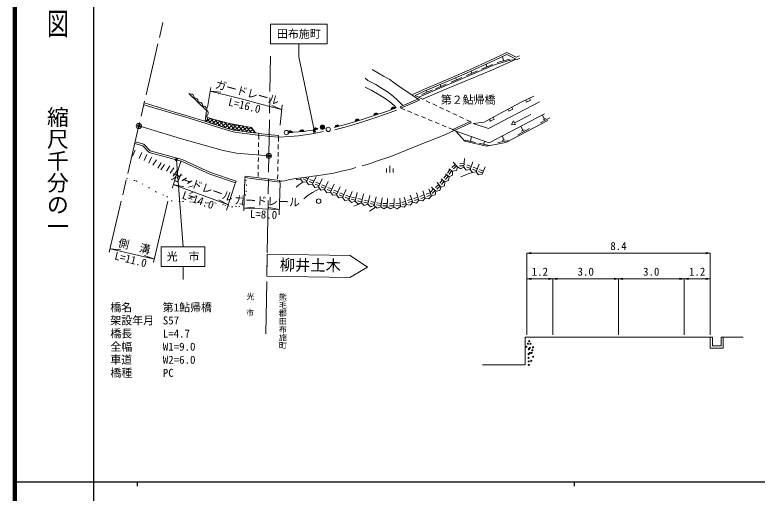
# Model space of a CAD drawing. Units: millimetres at full size, sheet at 1:1000, with parts at other scales. Extents: x 40000 to 680000, y 20000 to 380000.
# Drawn here: x 40000 to 209904, y 202409 to 311927 of the extents above; entities that cross this region are included whole.
import ezdxf
from ezdxf.enums import TextEntityAlignment as Align

# ---------------------------------------------------------------- set-up
doc = ezdxf.new("R2010")
doc.units = ezdxf.units.MM
doc.header["$LTSCALE"] = 1000
doc.header["$PDMODE"] = 32
doc.header["$PDSIZE"] = 500
doc.linetypes.add('CHAIN', pattern=[18.5, 12, -1.5, 3.5, -1.5])
doc.linetypes.add('DOTTED', pattern=[1.75, 0.25, -1.5])
for name, color, linetype, lineweight in [('M-BGD', 7, 'Continuous', 13), ('M-BMK', 2, 'CHAIN', 13), ('M-BMK-SRVR', 3, 'Continuous', 13), ('M-STR-HTXT', 7, 'Continuous', 13), ('M-STR-STR1', 7, 'Continuous', 13), ('M-STR-STRC', 7, 'Continuous', 13), ('M-TTL', 2, 'Continuous', 140), ('M-TTL-BAND', 7, 'Continuous', 25)]:
    doc.layers.add(name, color=color, linetype=linetype, lineweight=lineweight)
doc.layers.add('M-BMK-HTXT', color=7, linetype='Continuous')
doc.layers.add('M-OTRS', color=6, linetype='Continuous')
doc.styles.add('@ＭＳ ゴシック', font='')
doc.styles.add('ＭＳ ゴシック', font='')
doc.styles.get('@ＭＳ ゴシック').set_extended_font_data('@MS Gothic')
doc.styles.get('ＭＳ ゴシック').set_extended_font_data('MS Gothic')

# ---------------------------------------------------------------- blocks, each defined once
blk = doc.blocks.new('open_arrow')
at = {"color": 0, "linetype": 'Continuous', "lineweight": -2}
blk.add_lwpolyline([(7.5, 1.25), (0, 0), (7.5, -1.25)], dxfattribs=at)

msp = doc.modelspace()

# ---------------------------------------------------------------- hatches: boundary and pattern name
at = {"layer": 'M-BGD'}
for points in [[(127047, 290564, 0.82183), (126118, 290218)], [(122208, 288846, -0.82183), (123145, 289167)], [(118853, 287778, 0.82183), (117909, 287478)], [(105212, 285144, -0.82183), (106197, 285248)], [(108341, 285557, -0.82183), (109312, 285756)], [(109902, 286203, -1), (110902, 286203, -1)], [(113289, 286175, -0.82183), (114248, 286426)], [(103540, 285022, 0.82183), (102551, 284958)]]:
    msp.add_hatch(color=256, dxfattribs=at).paths.add_polyline_path(points)
h = msp.add_hatch(dxfattribs=at)
h.set_pattern_fill('USER', color=256, style=0, pattern_type=2)
h.set_pattern_definition([(130, (0, 0), (-486.4382, -408.1701), []), (220, (0, 0), (408.1701, -486.4382), [])])
h.paths.add_polyline_path([(90801, 286763), (88860, 287116), (86214, 287777), (84059, 288388, -0.44432), (83544, 287559), (83920, 287443), (87469, 286299), (90054, 285545), (91495, 285345), (93916, 285006), (95051, 284874), (94158, 286157)])
at = {"layer": 'M-STR-HTXT'}
for points in [[(108789, 285372, -0.41421), (108689, 285033, -0.41421), (108350, 285133, -1)], [(77191, 278873, -0.41421), (77091, 278534, -0.41421), (76751, 278634, -1)]]:
    msp.add_hatch(color=256, dxfattribs=at).paths.add_polyline_path(points)

# ---------------------------------------------------------------- linework, layer by layer
at = {"layer": 'M-BGD'}
for p, q in [((150410, 301047), (153316, 301793)), ((151863, 301420), (151617, 302380)), ((143389, 298052), (145871, 299115)), ((144630, 298584), (144438, 299033)), ((146826, 299522), (149313, 300573)), ((148069, 300048), (147845, 300579)), ((139846, 296536), (142328, 297598)), ((141087, 297067), (140896, 297513)), ((136273, 295007), (138755, 296070)), ((137514, 295538), (137337, 295952)), ((133151, 293671), (135633, 294733)), ((134392, 294202), (134213, 294620)), ((132378, 292684), (128158, 290839)), ((132613, 292427), (128337, 290557)), ((132378, 292684), (132613, 292427)), ((156926, 292412), (157145, 291963)), ((157145, 291963), (158044, 292402)), ((158044, 292402), (157824, 292851)), ((126118, 290218), (127047, 290564)), ((128158, 290839), (128337, 290557)), ((153958, 290319), (153725, 290761)), ((122208, 288846), (123145, 289167)), ((152841, 290294), (153074, 289852)), ((153074, 289852), (153958, 290319)), ((154358, 287183), (158081, 289126)), ((161238, 288037), (160719, 289028)), ((117909, 287478), (118853, 287778)), ((144253, 287476), (140268, 285663)), ((144472, 287214), (140574, 285440)), ((144472, 287214), (144253, 287476)), ((148613, 287980), (148860, 287545)), ((148860, 287545), (149730, 288039)), ((149730, 288039), (149483, 288474)), ((153649, 286812), (154127, 287626)), ((154589, 286739), (154127, 287626)), ((160314, 287214), (162440, 288328)), ((160990, 287907), (161486, 288167)), ((108341, 285557), (109312, 285756)), ((113289, 286175), (114248, 286426)), ((140574, 285440), (140268, 285663)), ((153649, 286812), (154589, 286739)), ((155115, 284491), (157773, 285883)), ((156305, 285453), (155797, 286423)), ((155995, 285291), (156615, 285615)), ((102551, 284958), (103540, 285022)), ((105212, 285144), (106197, 285248)), ((144264, 282993), (144498, 284060)), ((151816, 283226), (151622, 284214)), ((143093, 283255), (145435, 282731)), ((146193, 282561), (148535, 282037)), ((147364, 282299), (147515, 282985)), ((150548, 282672), (153198, 283191)), ((151506, 283165), (152125, 283286)), ((67570, 280956), (66962, 279571)), ((69052, 280382), (68444, 278997)), ((70181, 279951), (69573, 278566)), ((71303, 279368), (70695, 277983)), ((72410, 278754), (71616, 277524)), ((142793, 277072), (142888, 279025)), ((73487, 278037), (72694, 276807)), ((74246, 277677), (73452, 276447)), ((75477, 277334), (74684, 276104)), ((125833, 275841), (125833, 277341)), ((140781, 277691), (140052, 277007)), ((141295, 277145), (140341, 278159)), ((141123, 277327), (140395, 276642)), ((141295, 277145), (141056, 276303)), ((142022, 276659), (141295, 277145)), ((142805, 277321), (141806, 277370)), ((142829, 277821), (141831, 277870)), ((142793, 277072), (142022, 276659)), ((143329, 276381), (142793, 277072)), ((144281, 276761), (143349, 277124)), ((144463, 277227), (143531, 277590)), ((144191, 276528), (144860, 278250)), ((145861, 276684), (144929, 277046)), ((145589, 275985), (146258, 277706)), ((146987, 275441), (147656, 277163)), ((76375, 276900), (75581, 275670)), ((77062, 276237), (76268, 275007)), ((125083, 275841), (125083, 276741)), ((126583, 275841), (126583, 276741)), ((138788, 275325), (138173, 274537)), ((139379, 274863), (138544, 275515)), ((139574, 276529), (139026, 275692)), ((140202, 276118), (139361, 276668)), ((139992, 276255), (139444, 275418)), ((140202, 276118), (140167, 275244)), ((141056, 276303), (140202, 276118)), ((144191, 276528), (143329, 276381)), ((144727, 275837), (144191, 276528)), ((145589, 275985), (144727, 275837)), ((145680, 276218), (144748, 276580)), ((146125, 275293), (145589, 275985)), ((146987, 275441), (146125, 275293)), ((147078, 275674), (146146, 276036)), ((147259, 276140), (146327, 276502)), ((78100, 275235), (77101, 274580)), ((79312, 274592), (78313, 273937)), ((80524, 273949), (79525, 273294)), ((90651, 273871), (90527, 273491)), ((104535, 274215), (104357, 274465)), ((105402, 274326), (104535, 274215)), ((105402, 274326), (105522, 274600)), ((105909, 273613), (105402, 274326)), ((105503, 274555), (105426, 274589)), ((106776, 273724), (105909, 273613)), ((106877, 273953), (105961, 274355)), ((107077, 274411), (106408, 274704)), ((106776, 273724), (107261, 274830)), ((107283, 273011), (106776, 273724)), ((108251, 273351), (107335, 273753)), ((108451, 273809), (107535, 274211)), ((108150, 273122), (108948, 274943)), ((109825, 273208), (108909, 273609)), ((109524, 272521), (110322, 274341)), ((110898, 271919), (111696, 273740)), ((137532, 272499), (136629, 273565)), ((137865, 274143), (137249, 273355)), ((138456, 273681), (137577, 274368)), ((138259, 273835), (137643, 273047)), ((138456, 273681), (138349, 272813)), ((139272, 273995), (138456, 273681)), ((139182, 275017), (138567, 274229)), ((139379, 274863), (139272, 273995)), ((140167, 275244), (139379, 274863)), ((80778, 272813), (79713, 272446)), ((108150, 273122), (107283, 273011)), ((108657, 272409), (108150, 273122)), ((109524, 272521), (108657, 272409)), ((109625, 272750), (108709, 273151)), ((110031, 271808), (109524, 272521)), ((110898, 271919), (110031, 271808)), ((110999, 272148), (110083, 272549)), ((111199, 272606), (110283, 273007)), ((111405, 271206), (110898, 271919)), ((112372, 271546), (111457, 271947)), ((112573, 272004), (111657, 272405)), ((112272, 271317), (113070, 273138)), ((113646, 270715), (114444, 272536)), ((115020, 270113), (115818, 271934)), ((135343, 270453), (134779, 272114)), ((135850, 272052), (135153, 271335)), ((136388, 271529), (135381, 272507)), ((137047, 273071), (136284, 272425)), ((137371, 272690), (136608, 272043)), ((137532, 272499), (137251, 271671)), ((138349, 272813), (137532, 272499)), ((81016, 271401), (79950, 271035)), ((81219, 270190), (80079, 270144)), ((112272, 271317), (111405, 271206)), ((112779, 270604), (112272, 271317)), ((113646, 270715), (112779, 270604)), ((113746, 270944), (112830, 271345)), ((113947, 271402), (113031, 271803)), ((114153, 270002), (113646, 270715)), ((115120, 270342), (114204, 270743)), ((115321, 270800), (114405, 271201)), ((116506, 269790), (115577, 270160)), ((116691, 270255), (115762, 270625)), ((116414, 269558), (117186, 271495)), ((118042, 269960), (117066, 270180)), ((117877, 269228), (118330, 271237)), ((119340, 268898), (119793, 270907)), ((120803, 268568), (121256, 270578)), ((122267, 268238), (122722, 270257)), ((129661, 268526), (129097, 270187)), ((131081, 269008), (130518, 270668)), ((132261, 270200), (131314, 269878)), ((132502, 269490), (131938, 271150)), ((133681, 270682), (132734, 270360)), ((133842, 270208), (132895, 269887)), ((133922, 269971), (133359, 271632)), ((135102, 271164), (134155, 270842)), ((135263, 270690), (134316, 270369)), ((135343, 270453), (134777, 269786)), ((136188, 270678), (135343, 270453)), ((136209, 271703), (135512, 270986)), ((136388, 271529), (136188, 270678)), ((137251, 271671), (136388, 271529)), ((115020, 270113), (114153, 270002)), ((115550, 269418), (115020, 270113)), ((116414, 269558), (115550, 269418)), ((117046, 268954), (116414, 269558)), ((117932, 269472), (116956, 269692)), ((117877, 269228), (117046, 268954)), ((118509, 268624), (117877, 269228)), ((119395, 269142), (118420, 269362)), ((119340, 268898), (118509, 268624)), ((119505, 269630), (118530, 269850)), ((119973, 268294), (119340, 268898)), ((120858, 268812), (119883, 269032)), ((120803, 268568), (119973, 268294)), ((120968, 269300), (119993, 269520)), ((121436, 267964), (120803, 268568)), ((122322, 268482), (121346, 268702)), ((122432, 268970), (121456, 269190)), ((123869, 268734), (122882, 268897)), ((123747, 267994), (124083, 270032)), ((125262, 268713), (124262, 268733)), ((125246, 267963), (125286, 269882)), ((126767, 268669), (125768, 268698)), ((126746, 267919), (126801, 269838)), ((128178, 268791), (127182, 268708)), ((128240, 268044), (128083, 269927)), ((129420, 269236), (128473, 268915)), ((129581, 268762), (128634, 268441)), ((129661, 268526), (129095, 267859)), ((130516, 268341), (129661, 268526)), ((130840, 269718), (129893, 269397)), ((131001, 269244), (130054, 268923)), ((131081, 269008), (130516, 268341)), ((131936, 268822), (131081, 269008)), ((132422, 269726), (131475, 269405)), ((132502, 269490), (131936, 268822)), ((133357, 269304), (132502, 269490)), ((133922, 269971), (133357, 269304)), ((134777, 269786), (133922, 269971)), ((122267, 268238), (121436, 267964)), ((122933, 267672), (122267, 268238)), ((123787, 268240), (122801, 268403)), ((123747, 267994), (122933, 267672)), ((124487, 267528), (123747, 267994)), ((125251, 268213), (124252, 268233)), ((125246, 267963), (124487, 267528)), ((125983, 267491), (125246, 267963)), ((126753, 268169), (125753, 268198)), ((126746, 267919), (125983, 267491)), ((127530, 267533), (126746, 267919)), ((128220, 268293), (127223, 268210)), ((128240, 268044), (127530, 267533)), ((129095, 267859), (128240, 268044)), ((199161, 238135), (199661, 238135)), ((199161, 235635), (199161, 238135)), ((199661, 236135), (199661, 238135)), ((201661, 236135), (201661, 238135)), ((201661, 238135), (206667, 238135)), ((202161, 235635), (202161, 238135)), ((199161, 235635), (202161, 235635)), ((199661, 236135), (201661, 236135))]:
    msp.add_line(p, q, dxfattribs=at)
for points in [[(130864, 293581), (133770, 294888), (136816, 296180), (139866, 297529), (144050, 299318), (148722, 301439), (152582, 303317), (154782, 302218), (155471, 302534)], [(154721, 301779), (153128, 301440), (151627, 301048), (149963, 300522), (146768, 299172), (132460, 293049)], [(154721, 301779), (154938, 301689), (155578, 302005)], [(121787, 299414), (124358, 297873), (125806, 297096), (126840, 296392), (128457, 295200), (130864, 293581), (132316, 292654)], [(120161, 297398), (120806, 296920), (122598, 295953), (123911, 295165), (125285, 294306), (126646, 293267), (127518, 292468), (128676, 291358), (128875, 291153)], [(120201, 295377), (121532, 294696), (123031, 293849), (124528, 292926), (125831, 291973), (126787, 291164), (127264, 290645)], [(79825, 293887), (83878, 290039), (83544, 287559)], [(144882, 287079), (147458, 287324), (150637, 289130), (155928, 291925), (158822, 293339)], [(95832, 284379), (95650, 284402), (93866, 284610), (91439, 284949), (89970, 285153), (87351, 285916), (83800, 287061), (78882, 288582), (76437, 289283), (69512, 291359)], [(69603, 291749), (76549, 289667), (78996, 288965), (83920, 287443), (87469, 286299), (90054, 285545), (91495, 285345), (93916, 285006), (95696, 284799), (95862, 284780)], [(113064, 286116), (116240, 286948), (119245, 287903), (121980, 288767), (125079, 289831), (127264, 290645)], [(160088, 292009), (148411, 285936), (144882, 287079)], [(113204, 285584), (116393, 286419), (119412, 287379), (122152, 288245), (125264, 289313), (127360, 290090)], [(161209, 289287), (148602, 282616), (140574, 285440)], [(84059, 288388), (86214, 287777), (88860, 287116), (90801, 286763), (94158, 286157), (95051, 284874)], [(140969, 285301), (142968, 282976), (147958, 281859), (152395, 282728), (161965, 287740)], [(102516, 284955), (104917, 285113), (106492, 285279), (108217, 285532), (109334, 285761)], [(119517, 277338), (121139, 277797), (122789, 278397), (126062, 279514), (131065, 281540), (138427, 284460), (140574, 285440)], [(110620, 285190), (108437, 284776), (104920, 284208), (102893, 284038), (100334, 283903)], [(67440, 282481), (69282, 281950), (70757, 280415), (78131, 278443), (84614, 275431), (90527, 273491)], [(67531, 282871), (69496, 282305), (70968, 280773), (78268, 278820), (84761, 275804), (90651, 273871)], [(100626, 273815), (101101, 273843), (101809, 273919), (102961, 274201), (104304, 274459), (106338, 274694), (108293, 274983), (110600, 275331), (112940, 275712), (114792, 276099), (116917, 276622), (118032, 276986)], [(144727, 275837), (143757, 275531), (142056, 274846)], [(105909, 273613), (105464, 273322), (105022, 273038), (104360, 272486)], [(109777, 272164), (108161, 271258), (107150, 270629), (106114, 269791)], [(119340, 268898), (118574, 268509), (117981, 268271), (117575, 268139)], [(122600, 267955), (121984, 267533), (121146, 266944)], [(156779, 238135), (156779, 231756), (147006, 231756)], [(156779, 238135), (157161, 238135), (163161, 238135), (178161, 238135), (193161, 238135), (199161, 238135)]]:
    msp.add_lwpolyline(points, dxfattribs=at)
for points in [[(133278, 292628), (138281, 294768), (149357, 299360), (154721, 301779), (152580, 302849), (148901, 301059), (144219, 298934), (140034, 297144), (136982, 295795), (133938, 294503), (131642, 293471)], [(95832, 284379), (95862, 284780), (98680, 284455), (100345, 284321), (100334, 283903), (100307, 283902), (98544, 284038)], [(92701, 274996), (95875, 274626), (97647, 274401), (99406, 274176), (100647, 274015), (100606, 273614), (98374, 273933), (94710, 274403), (92623, 274648)]]:
    msp.add_lwpolyline(points, close=True, dxfattribs=at)
at = {"layer": 'M-BGD', "linetype": 'DOTTED'}
for points in [[(65577, 274497), (67740, 273901), (69110, 273263), (72240, 271424), (74772, 270345), (75773, 269323), (78340, 269177), (84078, 268865), (85810, 268885), (88064, 268343), (88793, 268214)], [(92436, 268839), (92933, 271379), (92985, 272795), (92931, 273909), (92623, 274648)], [(88793, 268214), (89618, 267953), (90533, 268092), (91264, 267937), (92100, 268358), (92436, 268839)]]:
    msp.add_lwpolyline(points, dxfattribs=at)
at = {"layer": 'M-BGD'}
for centre, radius in [((102149, 284978), 500), ((110402, 286203), 500), ((111741, 285696), 500), ((109538, 269266), 500), ((157441, 236612), 125), ((157739, 237206), 125), ((158033, 236618), 125), ((157082, 235924), 125), ((157675, 235371), 125), ((157877, 235698), 125), ((157884, 234521), 125), ((158292, 234514), 125), ((158435, 235121), 125), ((158589, 235804), 125), ((157584, 233390), 125), ((157599, 234229), 125), ((158207, 232705), 125), ((158600, 233644), 125), ((157630, 232566), 125), ((157638, 231765), 125)]:
    msp.add_circle(centre, radius, dxfattribs=at)
for centre, radius, start, end in [((80270, 293072), 739, 339.19972, 113.76723), ((81258, 292133), 739, 339.19972, 113.76723), ((82247, 291194), 739, 339.19972, 113.76723), ((83246, 290315), 690, 336.414, 116.55295), ((126617, 290299), 505, 31.60238, 189.26057), ((83612, 289443), 652, 278.78623, 65.86678), ((122708, 288914), 505, 30.10843, 187.76662), ((83428, 288206), 657, 280.21956, 64.43345), ((118411, 287535), 505, 28.80046, 186.45865), ((105715, 285098), 505, 17.20111, 174.8593), ((108846, 285561), 505, 22.78102, 180.43921), ((113793, 286206), 505, 25.85247, 183.51066), ((103052, 284892), 505, 14.91583, 172.57402)]:
    msp.add_arc(centre, radius, start, end, dxfattribs=at)
at = {"layer": 'M-BMK'}
for p, q in [((61626, 257564), (73897, 310151)), ((97465, 238911), (98535, 302490))]:
    msp.add_line(p, q, dxfattribs=at)
msp.add_lwpolyline([(68372, 286476), (78157, 283562), (87699, 280838), (90701, 280253), (95329, 279888), (98150, 279630)], dxfattribs=at)
at = {"layer": 'M-BMK-SRVR'}
for centre in [(68372, 286476), (68372, 286476), (98150, 279630), (98150, 279630)]:
    msp.add_circle(centre, 600, dxfattribs=at)
at = {"layer": 'M-OTRS'}
for p in [(68372, 286476), (98150, 279630)]:
    msp.add_point(p, dxfattribs=at)
at = {"layer": 'M-STR-HTXT'}
for p, q in [((108570, 285252), (104989, 302314)), ((84839, 295282), (84089, 290730)), ((84701, 294444), (87144, 294201)), ((101060, 290268), (98791, 291204)), ((101164, 291319), (100709, 286694)), ((76971, 278753), (78515, 258838)), ((77969, 278371), (75992, 272222)), ((92611, 274462), (92380, 267076)), ((76275, 273104), (88867, 268444)), ((76275, 273104), (78673, 272581)), ((90435, 273322), (88458, 267173)), ((100741, 273520), (100510, 266135)), ((71759, 255187), (75045, 269267)), ((88867, 268444), (86705, 269608)), ((92398, 267631), (94838, 267895)), ((100548, 267346), (98132, 267781)), ((61811, 258355), (71937, 255950)), ((61811, 258355), (64255, 258126)), ((71937, 255950), (69651, 256844)), ((157161, 238635), (157161, 257344)), ((157161, 257343), (199161, 257343)), ((199161, 238635), (199161, 257344)), ((157161, 251471), (163161, 251471)), ((157161, 238635), (157161, 251471)), ((163161, 238635), (163161, 251471)), ((163161, 251471), (178161, 251471)), ((178161, 238635), (178161, 251471)), ((178161, 251471), (193161, 251471)), ((193161, 238635), (193161, 251471)), ((193161, 251471), (199161, 251471)), ((199161, 238635), (199161, 251471))]:
    msp.add_line(p, q, dxfattribs=at)
for points in [[(84701, 294444), (90615, 293005), (92379, 292543), (96289, 291495), (101060, 290268)], [(92398, 267631), (96690, 267495), (100548, 267346)]]:
    msp.add_lwpolyline(points, dxfattribs=at)
for centre in [(108570, 285252), (76971, 278753)]:
    msp.add_circle(centre, 250, dxfattribs=at)
at = {"layer": 'M-STR-STR1'}
for p, q in [((133480, 292533), (133278, 292628)), ((129258, 290179), (128337, 290557)), ((135019, 291810), (134114, 292235)), ((136558, 291088), (135653, 291513)), ((138097, 290366), (137192, 290791)), ((130831, 289534), (129906, 289914)), ((132404, 288889), (131479, 289269)), ((139636, 289643), (138731, 290068)), ((141175, 288921), (140270, 289346)), ((133977, 288244), (133052, 288623)), ((135550, 287599), (134624, 287978)), ((137122, 286953), (136197, 287333)), ((142714, 288199), (141808, 288623)), ((144253, 287476), (143347, 287901)), ((138695, 286308), (137770, 286688)), ((140268, 285663), (139343, 286042))]:
    msp.add_line(p, q, dxfattribs=at)
at = {"layer": 'M-STR-STR1', "color": 1}
for p, q in [((95832, 284379), (95814, 283379)), ((100334, 283903), (100314, 282903)), ((95802, 282679), (95784, 281679)), ((100301, 282203), (100282, 281204)), ((95772, 280980), (95755, 279980)), ((100268, 280504), (100249, 279504)), ((95742, 279280), (95725, 278280)), ((100236, 278804), (100216, 277804)), ((95713, 277580), (95695, 276580)), ((100203, 277104), (100184, 276105)), ((95683, 275880), (95665, 274880)), ((100170, 275405), (100151, 274405)), ((100138, 273705), (100137, 273681))]:
    msp.add_line(p, q, dxfattribs=at)
at = {"layer": 'M-STR-STRC'}
for p, q in [((104989, 305314), (104989, 302314)), ((97772, 257109), (97687, 252110)), ((97772, 257109), (116769, 256790)), ((120733, 254172), (116769, 256790)), ((78515, 254338), (78515, 251338)), ((116685, 251790), (120733, 254172)), ((97687, 252110), (116685, 251790))]:
    msp.add_line(p, q, dxfattribs=at)
for points in [[(98489, 305314), (111489, 305314), (111489, 309814), (98489, 309814)], [(73515, 254338), (83515, 254338), (83515, 258838), (73515, 258838)]]:
    msp.add_lwpolyline(points, close=True, dxfattribs=at)
at = {"layer": 'M-TTL'}
msp.add_line((40000, 380000), (40000, 20000), dxfattribs=at)
at = {"layer": 'M-TTL-BAND'}
for p, q in [((58000, 370000), (58000, 20000)), ((40000, 205000), (579000, 205000)), ((68000, 205000), (68000, 204000)), ((168000, 205000), (168000, 204000))]:
    msp.add_line(p, q, dxfattribs=at)

# ---------------------------------------------------------------- block references
at = {"layer": 'M-STR-HTXT', "xscale": 133, "yscale": 133}
for p in [(157161, 257343), (157161, 251471), (163161, 251471), (178161, 251471), (193161, 251471)]:
    msp.add_blockref('open_arrow', p, dxfattribs=at)
at = {"layer": 'M-STR-HTXT', "xscale": 133, "yscale": 133, "rotation": 180}
for p in [(199161, 257343), (163161, 251471), (178161, 251471), (193161, 251471), (199161, 251471)]:
    msp.add_blockref('open_arrow', p, dxfattribs=at)

# ---------------------------------------------------------------- texts
at = {"layer": 'M-BMK-HTXT', "style": 'ＭＳ ゴシック'}
msp.add_text('第２鮎帰橋', height=1833, dxfattribs=at).set_placement((137497, 292472), align=Align.MIDDLE_LEFT)
at = {"layer": 'M-BMK-HTXT', "style": '@ＭＳ ゴシック'}
for s, rotation, p in [('光\u3000市', 268.072, (93949, 248388)), ('熊毛郡田布施町', 270, (101299, 248265))]:
    msp.add_text(s, height=1320, rotation=rotation, dxfattribs=at).set_placement(p, align=Align.MIDDLE_LEFT)
at = {"layer": 'M-STR-HTXT', "style": 'ＭＳ ゴシック'}
for s, rotation, p in [('ガードレール', 344.996, (92828, 292717)), ('ガードレール', 339.693, (82337, 271186)), ('ガードレール', 357.791, (97681, 267791)), ('側\u3000溝', 346.637, (67012, 257493))]:
    msp.add_text(s, height=1833, rotation=rotation, dxfattribs=at).set_placement(p, align=Align.BOTTOM_CENTER)
for s, rotation, p in [('L=16.0', 346.066, (92803, 292072)), ('L=14.0', 340.569, (82253, 270386)), ('L=8.0', 357.179, (96969, 267146)), ('L=11.0', 345.825, (66753, 256804))]:
    msp.add_text(s, height=1833, rotation=rotation, dxfattribs=at).set_placement(p, align=Align.TOP_CENTER)
for s, p in [('8.4', (178161, 257531)), ('1.2', (160161, 251658)), ('3.0', (170661, 251658)), ('3.0', (185661, 251658)), ('1.2', (196161, 251658))]:
    msp.add_text(s, height=1833, dxfattribs=at).set_placement(p, align=Align.BOTTOM_CENTER)
for s, p in [('橋名', (61855, 243478)), ('第1鮎帰橋', (73855, 243488)), ('架設年月', (61857, 240478)), ('S57', (73857, 240488)), ('橋長', (61860, 237478)), ('L=4.7', (73860, 237488)), ('全幅', (61862, 234478)), ('W1=9.0', (73862, 234488)), ('車道', (61865, 231478)), ('W2=6.0', (73865, 231488)), ('橋種', (61867, 228478)), ('PC', (73867, 228488))]:
    msp.add_text(s, height=1833, rotation=0.046, dxfattribs=at).set_placement(p, align=Align.BOTTOM_LEFT)
at = {"layer": 'M-STR-STRC', "style": 'ＭＳ ゴシック'}
for s, p in [('田布施町', (104989, 307564)), ('光\u3000市', (78515, 256588))]:
    msp.add_text(s, height=1833, dxfattribs=at).set_placement(p, align=Align.MIDDLE_CENTER)
msp.add_text('柳井土木', height=2566, rotation=359.036, dxfattribs=at).set_placement((107634, 254604), align=Align.MIDDLE_CENTER)
at = {"layer": 'M-TTL-BAND', "style": '@ＭＳ ゴシック', "width": 1.4}
msp.add_text('平  面  図', height=3666, rotation=270, dxfattribs=at).set_placement((49777, 306475), align=Align.MIDDLE_RIGHT)
at = {"layer": 'M-TTL-BAND', "style": '@ＭＳ ゴシック'}
msp.add_text('縮尺千分の一', height=3666, rotation=270, dxfattribs=at).set_placement((49777, 261030), align=Align.MIDDLE_RIGHT)

doc.saveas('drawing.dxf')
